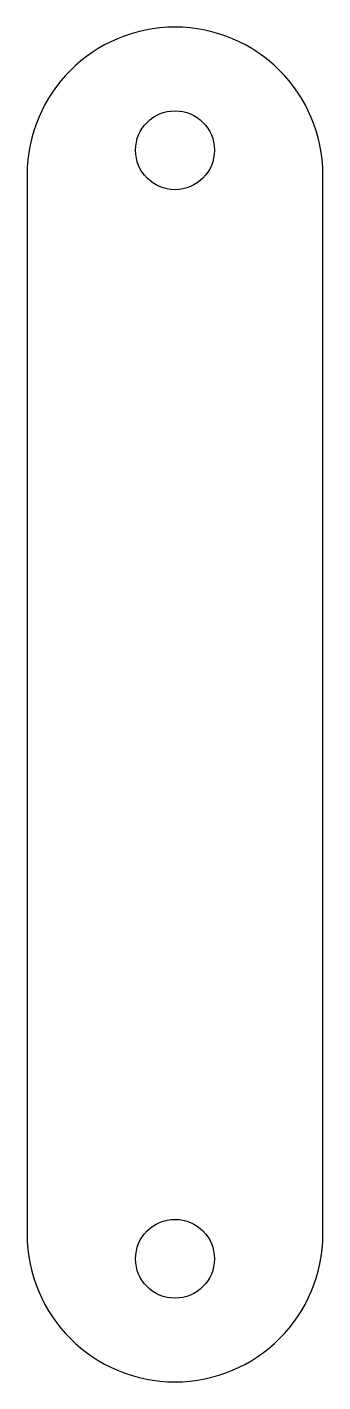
# Model space of a CAD drawing. Header units: inches. Extents: x -0.24 to 0.24, y -0.24 to 1.93.
import ezdxf

# ---------------------------------------------------------------- set-up
doc = ezdxf.new("R2010")
doc.units = ezdxf.units.IN
doc.header["$MEASUREMENT"] = 0

msp = doc.modelspace()

# ---------------------------------------------------------------- linework, layer by layer
msp.add_lwpolyline([(-0.2362, 0, 1), (0.2362, 0), (0.2362, 1.6929, 1), (-0.2362, 1.6929)], format="xyb", close=True)
for centre in [(0, 1.7323), (0, -0.0394)]:
    msp.add_circle(centre, 0.063)

doc.saveas('drawing.dxf')
